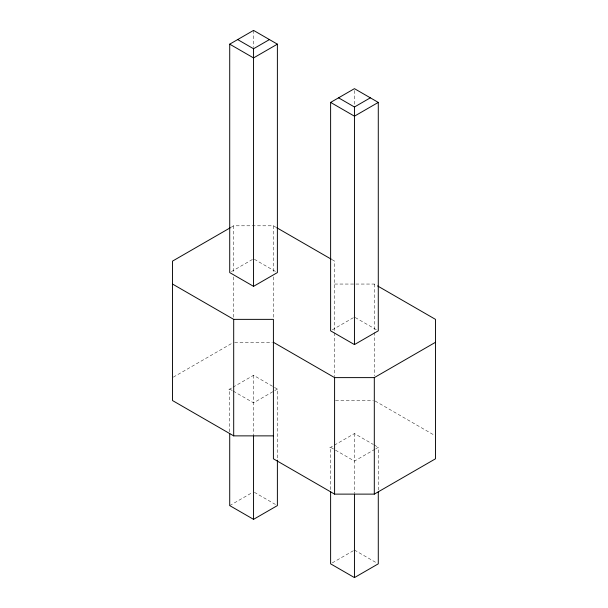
<?xml version="1.0" encoding="UTF-8"?>
<svg xmlns="http://www.w3.org/2000/svg" width="608" height="608" viewBox="0 0 608 608"><rect width="100%" height="100%" fill="white"/><g stroke="black" fill="none" stroke-linecap="round" stroke-linejoin="round"><path stroke-width="0.46" stroke-dasharray="3.04 2.28" d="M231.245 227.21L233.692 225.796L273.41 225.796L275.857 227.21M231.359 271.632L252.73 259.297M173.333 377.15L232.879 342.775M228.882 389.568L232.188 387.661M233.008 387.19L253.551 375.326L277.385 389.082L277.385 459.177M332.257 329.886L353.628 317.543M277.385 389.082L253.551 402.846L233.008 390.982M229.718 505.59L252.73 492.305M329.779 447.815L354.449 433.572L373.35 444.486M374.992 449.236L354.449 461.1L330.615 447.336L330.615 489.957M375.812 448.757L378.282 447.336L378.282 489.957M332.257 562.894L353.628 550.552M334.59 284.05L374.308 284.05L376.755 285.464M234.635 342.304L272.468 342.304M335.532 400.55L373.365 400.55M332.143 259.7L334.59 261.113L334.59 376.671M254.372 259.297L275.743 271.632M355.27 317.543L378.282 330.836M375.121 401.022L434.667 435.396M374.171 444.965L378.282 447.336M232.188 390.511L229.718 389.082L229.718 432.653M254.372 492.305L275.743 504.64M354.449 550.08L376.641 562.894M374.308 284.05L374.308 331.406M374.308 332.356L374.308 375.926M354.449 90.546L354.449 104.766M354.449 433.572L354.449 493.301M273.41 225.796L273.41 273.159M273.41 276.944L273.41 318.622M253.551 30.4L253.551 47.462M253.551 375.326L253.551 435.047M233.692 225.796L233.692 273.159M233.692 276.944L233.692 317.672"/><path stroke-width="0.91" d="M229.718 44.164L253.551 30.4L277.385 44.164L277.385 272.582L253.551 286.338L229.718 272.582L229.718 44.164L253.551 57.92L277.385 44.164M237.667 39.573L253.551 48.746L269.443 39.573M330.615 102.41L354.449 88.654L378.282 102.41L378.282 330.836L354.449 344.592L330.615 330.836L330.615 102.41L354.449 116.174L378.282 102.41M338.557 97.827L354.449 107L370.333 97.827M230.432 227.681L172.52 261.113L172.52 400.55L233.692 435.868L273.41 435.868M273.41 342.296L334.59 377.614L374.308 377.614L435.48 342.296M229.718 433.603L229.718 505.59L253.551 519.346L277.385 505.59L277.385 460.127M172.52 284.05L233.692 319.367L273.41 319.367L273.41 458.804L334.59 494.122L374.308 494.122L435.48 458.804L435.48 319.367L377.568 285.935M330.615 491.857L330.615 563.836L354.449 577.6L378.282 563.836L378.282 491.857M276.678 227.681L331.322 259.228M374.308 377.614L374.308 494.122M354.449 107L354.449 344.592M354.449 494.251L354.449 577.6M334.59 377.614L334.59 494.122M253.551 48.746L253.551 286.338M253.551 435.997L253.551 519.346M233.692 319.367L233.692 435.868"/></g></svg>
